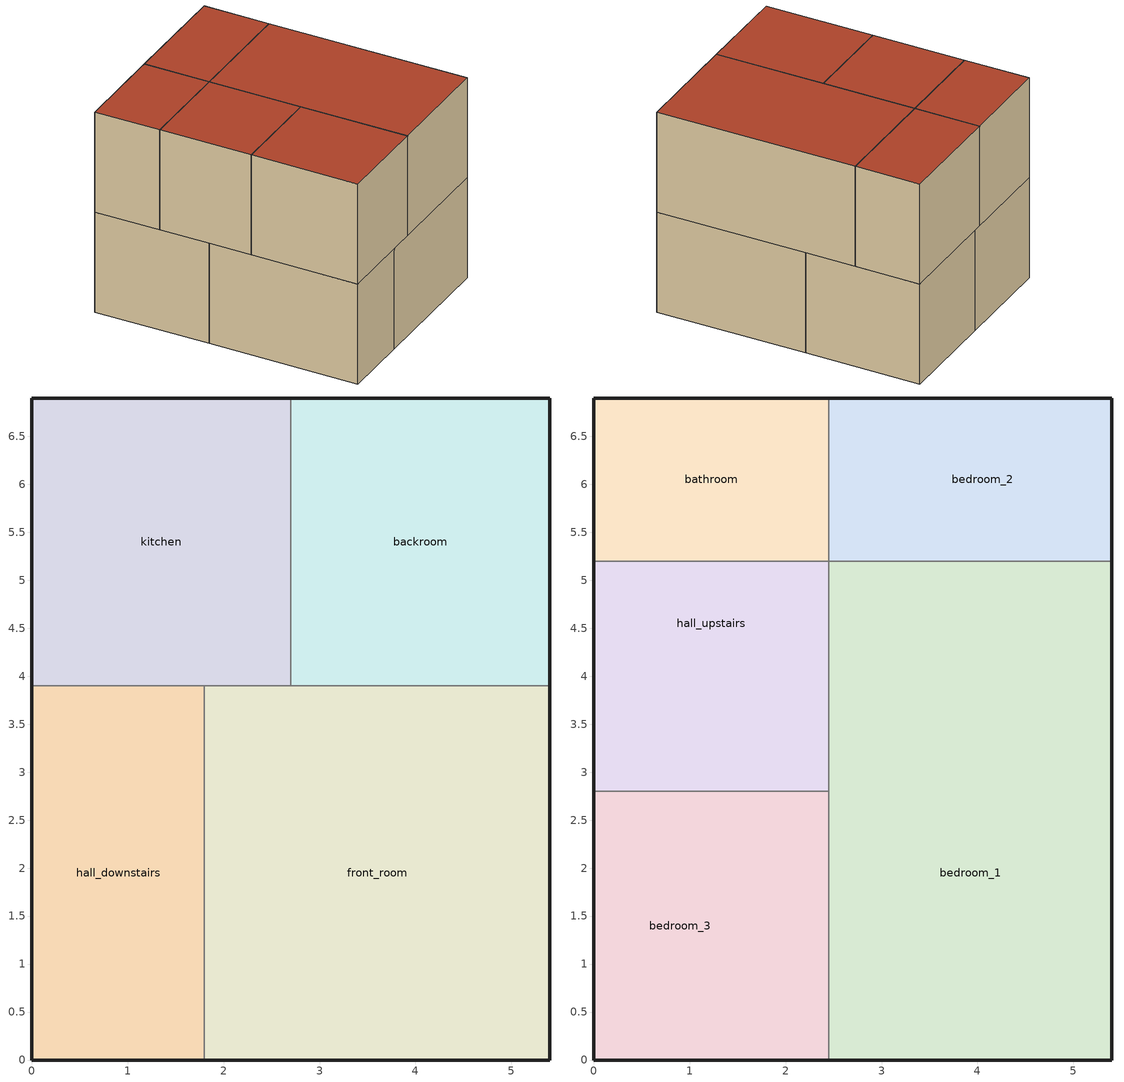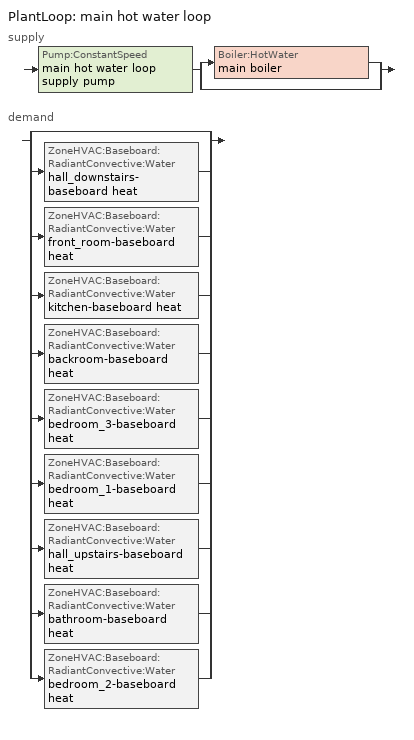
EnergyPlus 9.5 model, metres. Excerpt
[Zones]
backroom
 floor ground (groundfloor-construction): 5.4,6.9 5.4,3.9 2.7,3.9 2.7,6.9 z0
 wall outside (wall-construction): 5.4,3.9 5.4,6.9 2.7,6.9 z0:2.7
 wall to kitchen (internalwall-construction): 2.7,6.9 2.7,3.9 z0:2.7
 wall to front_room (internalwall-construction): 2.7,3.9 5.4,3.9 z0:2.7
front_room
 floor ground (groundfloor-construction): 5.4,3.9 5.4,0 1.8,0 1.8,3.9 z0
 wall outside (wall-construction): 1.8,0 5.4,0 5.4,3.9 z0:2.7
 wall to kitchen (internalwall-construction): 2.7,3.9 1.8,3.9 z0:2.7
 wall to hall_downstairs (internalwall-construction): 1.8,3.9 1.8,0 z0:2.7
hall_downstairs
 floor ground (groundfloor-construction): 1.8,3.9 1.8,0 0,0 0,3.9 z0
 wall outside (wall-construction): 0,3.9 0,0 1.8,0 z0:2.7
 wall to kitchen (internalwall-construction): 1.8,3.9 0,3.9 z0:2.7
kitchen
 floor ground (groundfloor-construction): 2.7,6.9 2.7,3.9 0,3.9 0,6.9 z0
 wall outside (wall-construction): 2.7,6.9 0,6.9 0,3.9 z0:2.7
bathroom
 floor to kitchen (floor-construction): 2.45,6.9 2.45,5.2 0,5.2 0,6.9 z2.7
 wall outside (wall-construction): 2.45,6.9 0,6.9 0,5.2 z2.7:5.4
 wall to bedroom_2 (internalwall-construction): 2.45,5.2 2.45,6.9 z2.7:5.4
 wall to hall_upstairs (internalwall-construction): 0,5.2 2.45,5.2 z2.7:5.4
 roof outside (roof-construction): 2.45,5.2 2.45,6.9 0,6.9 0,5.2 z5.4
bedroom_1
 floor to front_room (floor-construction): 5.4,3.9 5.4,0 2.45,0 2.45,3.9 2.7,3.9 z2.7
 floor to kitchen (floor-construction): 2.7,5.2 2.7,3.9 2.45,3.9 2.45,5.2 z2.7
 floor to backroom (floor-construction): 5.4,5.2 5.4,3.9 2.7,3.9 2.7,5.2 z2.7
 wall outside (wall-construction): 2.45,0 5.4,0 5.4,5.2 z2.7:5.4
 wall to bedroom_2 (internalwall-construction): 5.4,5.2 2.45,5.2 z2.7:5.4
 wall to bedroom_3 (internalwall-construction): 2.45,2.8 2.45,0 z2.7:5.4
 wall to hall_upstairs (internalwall-construction): 2.45,5.2 2.45,2.8 z2.7:5.4
 roof outside (roof-construction): 5.4,0 5.4,5.2 2.45,5.2 2.45,0 z5.4
bedroom_2
 floor to kitchen (floor-construction): 2.7,6.9 2.7,5.2 2.45,5.2 2.45,6.9 z2.7
 floor to backroom (floor-construction): 5.4,6.9 5.4,5.2 2.7,5.2 2.7,6.9 z2.7
 wall outside (wall-construction): 5.4,5.2 5.4,6.9 2.45,6.9 z2.7:5.4
 roof outside (roof-construction): 5.4,5.2 5.4,6.9 2.45,6.9 2.45,5.2 z5.4
bedroom_3
 floor to hall_downstairs (floor-construction): 1.8,2.8 1.8,0 0,0 0,2.8 z2.7
 floor to front_room (floor-construction): 2.45,2.8 2.45,0 1.8,0 1.8,2.8 z2.7
 wall outside (wall-construction): 0,2.8 0,0 2.45,0 z2.7:5.4
 wall to hall_upstairs (internalwall-construction): 2.45,2.8 0,2.8 z2.7:5.4
 roof outside (roof-construction): 2.45,0 2.45,2.8 0,2.8 0,0 z5.4
hall_upstairs
 floor to hall_downstairs (floor-construction): 1.8,3.9 1.8,2.8 0,2.8 0,3.9 z2.7
 floor to kitchen (floor-construction): 2.45,5.2 2.45,3.9 1.8,3.9 0,3.9 0,5.2 z2.7
 floor to front_room (floor-construction): 2.45,3.9 2.45,2.8 1.8,2.8 1.8,3.9 z2.7
 wall outside (wall-construction): 0,5.2 0,2.8 z2.7:5.4
 roof outside (roof-construction): 2.45,2.8 2.45,5.2 0,5.2 0,2.8 z5.4
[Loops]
PlantLoop 'main hot water loop'
 supply: Pump:ConstantSpeed 'main hot water loop supply pump' > split
  | Boiler:HotWater 'main boiler'
  | bypass
 demand: split
  | bypass
  | ZoneHVAC:Baseboard:RadiantConvective:Water 'hall_downstairs-baseboard heat'
  | ZoneHVAC:Baseboard:RadiantConvective:Water 'front_room-baseboard heat'
  | ZoneHVAC:Baseboard:RadiantConvective:Water 'kitchen-baseboard heat'
  | ZoneHVAC:Baseboard:RadiantConvective:Water 'backroom-baseboard heat'
  | ZoneHVAC:Baseboard:RadiantConvective:Water 'bedroom_3-baseboard heat'
  | ZoneHVAC:Baseboard:RadiantConvective:Water 'bedroom_1-baseboard heat'
  | ZoneHVAC:Baseboard:RadiantConvective:Water 'hall_upstairs-baseboard heat'
  | ZoneHVAC:Baseboard:RadiantConvective:Water 'bathroom-baseboard heat'
  | ZoneHVAC:Baseboard:RadiantConvective:Water 'bedroom_2-baseboard heat'
[Building]
Mid terraced solid walls - thermostat experiment: 0, suburbs, 0.04, 0.4, fullexterior, 25, 20
[Site:GroundTemperature:BuildingSurface]
7.2, 7.3, 7.8, 9, 11.8, 13.9, 17.3, 19.2, 17.2, 14.2, 12.4, 7.5
[Site:Location]
cambridgeshire cc: 52.399, 0.251, 0, 23.4
[SizingPeriod:DesignDay]
cambridge.ap ann htg 99.6p condns db: 2, 21, winterdesignday, -8.8, 0, defaultmultipliers, , wetbulb, -10.8, , , , , 101153, 6.71, 0, no, no, no, ashraeclearsky, , , 0, 0, 0, , fullresetatbeginenvironment
[Construction]
floor-construction: painted_plaster_code-floor-0.013, joists_code-floor-0.12, floor_boards_code-floor-0.018, carpet_and_fibrous_pad_code-floor-0.01
furniture-construction: wood_plastic_code-furniture-0.0254
groundfloor-construction: joists_code-groundfloor-0.12, floor_boards_code-groundfloor-0.018, carpet_and_fibrous_pad_code-groundfloor-0.01
internalwall-construction: painted_plaster_code-internalwall-0.0027, brick_code-internalwall-0.22, painted_plaster_code-internalwall-0.0027
roof-construction: f14_slate_or_tile_code-roof-0.0127, joists_with_100mm_insulation_code-roof-0.05, painted_plaster_code-roof-0.019
wall-construction: brickwork_outer_code-wall-0.22, plaster_dense_code-wall-0.013
[Material]
brick_code-internalwall-0.22: mediumrough, 0.22, 0.72, 1920, 835, 0.9, 0.93, 0.93
brickwork_outer_code-wall-0.22: rough, 0.22, 0.76, 1700, 800, 0.9, 0.7, 0.8
f14_slate_or_tile_code-roof-0.0127: veryrough, 0.0127, 1.59, 1920, 1260, 0.9, 0.7, 0.7
floor_boards_code-floor-0.018; floor_boards_code-groundfloor-0.018: mediumsmooth, 0.018, 0.17, 600, 1700, 0.9, 0.7, 0.7
joists_code-floor-0.12; joists_code-groundfloor-0.12: mediumsmooth, 0.12, 1.5, 60, 170, 0.9, 0.7, 0.7
joists_with_100mm_insulation_code-roof-0.05: mediumsmooth, 0.05, 0.043, 71, 170, 0.9, 0.7, 0.7
painted_plaster_code-floor-0.013: mediumsmooth, 0.013, 0.58, 800, 1090, 0.96, 0.92, 0.92
painted_plaster_code-internalwall-0.0027: mediumsmooth, 0.0027, 0.58, 800, 1090, 0.96, 0.92, 0.92
painted_plaster_code-roof-0.019: mediumsmooth, 0.019, 0.58, 800, 1090, 0.96, 0.92, 0.92
plaster_dense_code-wall-0.013: rough, 0.013, 0.1, 1300, 1000, 0.9, 0.5, 0.5
wood_plastic_code-furniture-0.0254: smooth, 0.0254, 0.5, 800, 1400, 0.95, 0.78, 0.78
[Material:NoMass]
carpet_and_fibrous_pad_code-floor-0.01; carpet_and_fibrous_pad_code-groundfloor-0.01: rough, 0.37, 0.95, 0.7, 0.7
[Boiler:HotWater]
main boiler: naturalgas, autosize, 0.85, enteringboiler, boiler efficiency curve, autosize, 0, 1, 1, main boiler inlet, main boiler outlet, 100, notmodulated, 0, 1, General
[DesignSpecification:OutdoorAir]
designspec outdoorair: flow/person, 0.00944, 0, 0, 0
[ElectricEquipment]
backroom-equipment: backroom, equipment-schedule, equipmentlevel, 0, 0, 0, 0, 0, 0, General
bathroom-equipment: bathroom, equipment-schedule, equipmentlevel, 0, 0, 0, 0, 0, 0, General
bedroom_1-equipment: bedroom_1, equipment-schedule, equipmentlevel, 0, 0, 0, 0, 0, 0, General
bedroom_2-equipment: bedroom_2, equipment-schedule, equipmentlevel, 0, 0, 0, 0, 0, 0, General
bedroom_3-equipment: bedroom_3, equipment-schedule, equipmentlevel, 0, 0, 0, 0, 0, 0, General
front_room-equipment: front_room, equipment-schedule, equipmentlevel, 0, 0, 0, 0, 0, 0, General
hall_downstairs-equipment: hall_downstairs, equipment-schedule, equipmentlevel, 0, 0, 0, 0, 0, 0, General
hall_upstairs-equipment: hall_upstairs, equipment-schedule, equipmentlevel, 0, 0, 0, 0, 0, 0, General
kitchen-equipment: kitchen, equipment-schedule, equipmentlevel, 0, 0, 0, 0, 0, 0, General
[ExternalInterface:Schedule]
backroom-thermostat dual sp control-heating-ext; bathroom-thermostat dual sp control-heating-ext; bedroom_1-thermostat dual sp control-heating-ext; bedroom_2-thermostat dual sp control-heating-ext; bedroom_3-thermostat dual sp control-heating-ext; front_room-thermostat dual sp control-heating-ext; hall_downstairs-thermostat dual sp control-heating-ext; hall_upstairs-thermostat dual sp control-heating-ext; kitchen-thermostat dual sp control-heating-ext: , 20
backroom-ventilation-ext; bathroom-ventilation-ext; bedroom_1-ventilation-ext; bedroom_2-ventilation-ext; bedroom_3-ventilation-ext; front_room-ventilation-ext; hall_downstairs-ventilation-ext; hall_upstairs-ventilation-ext; kitchen-ventilation-ext: , 0
[InternalMass]
intmass-furniture-backroom: furniture-construction, backroom, 8.5419
intmass-furniture-bathroom: furniture-construction, bathroom, 4.39222
intmass-furniture-bedroom_1: furniture-construction, bedroom_1, 16.1769
intmass-furniture-bedroom_2: furniture-construction, bedroom_2, 5.2886
intmass-furniture-bedroom_3: furniture-construction, bedroom_3, 7.23425
intmass-furniture-front_room: furniture-construction, front_room, 14.806
intmass-furniture-hall_downstairs: furniture-construction, hall_downstairs, 7.40298
intmass-furniture-hall_upstairs: furniture-construction, hall_upstairs, 6.20079
intmass-furniture-kitchen: furniture-construction, kitchen, 8.5419
intmass-partitions-backroom: internalwall-construction, backroom, 8.1
intmass-partitions-bathroom: internalwall-construction, bathroom, 4.165
intmass-partitions-bedroom_1: internalwall-construction, bedroom_1, 15.34
intmass-partitions-bedroom_2: internalwall-construction, bedroom_2, 5.015
intmass-partitions-bedroom_3: internalwall-construction, bedroom_3, 6.86
intmass-partitions-front_room: internalwall-construction, front_room, 14.04
intmass-partitions-hall_downstairs: internalwall-construction, hall_downstairs, 7.02
intmass-partitions-hall_upstairs: internalwall-construction, hall_upstairs, 5.88
intmass-partitions-kitchen: internalwall-construction, kitchen, 8.1
[Lights]
backroom-lights: backroom, lighting-schedule, watts/area, 0, 0, 0, 0, 0, 0, 1, General, no, 0, 0
bathroom-lights: bathroom, lighting-schedule, watts/area, 0, 0, 0, 0, 0, 0, 1, General, no, 0, 0
bedroom_1-lights: bedroom_1, lighting-schedule, watts/area, 0, 0, 0, 0, 0, 0, 1, General, no, 0, 0
bedroom_2-lights: bedroom_2, lighting-schedule, watts/area, 0, 0, 0, 0, 0, 0, 1, General, no, 0, 0
bedroom_3-lights: bedroom_3, lighting-schedule, watts/area, 0, 0, 0, 0, 0, 0, 1, General, no, 0, 0
front_room-lights: front_room, lighting-schedule, watts/area, 0, 0, 0, 0, 0, 0, 1, General, no, 0, 0
hall_downstairs-lights: hall_downstairs, lighting-schedule, watts/area, 0, 0, 0, 0, 0, 0, 1, General, no, 0, 0
hall_upstairs-lights: hall_upstairs, lighting-schedule, watts/area, 0, 0, 0, 0, 0, 0, 1, General, no, 0, 0
kitchen-lights: kitchen, lighting-schedule, watts/area, 0, 0, 0, 0, 0, 0, 1, General, no, 0, 0
[People]
backroom-people: backroom, occupancy-schedule-backroom, people, 4, 4, 4, 0.3, autocalculate, activity-schedule-backroom, 3.82e-08, no, zoneaveraged, , , clothinginsulationschedule
bathroom-people: bathroom, occupancy-schedule-bathroom, people, 4, 4, 4, 0.3, autocalculate, activity-schedule-bathroom, 3.82e-08, no, zoneaveraged, , , clothinginsulationschedule
bedroom_1-people: bedroom_1, occupancy-schedule-bedroom_1, people, 4, 4, 4, 0.3, autocalculate, activity-schedule-bedroom_1, 3.82e-08, no, zoneaveraged, , , clothinginsulationschedule
bedroom_2-people: bedroom_2, occupancy-schedule-bedroom_2, people, 4, 4, 4, 0.3, autocalculate, activity-schedule-bedroom_2, 3.82e-08, no, zoneaveraged, , , clothinginsulationschedule
bedroom_3-people: bedroom_3, occupancy-schedule-bedroom_3, people, 4, 4, 4, 0.3, autocalculate, activity-schedule-bedroom_3, 3.82e-08, no, zoneaveraged, , , clothinginsulationschedule
front_room-people: front_room, occupancy-schedule-front_room, people, 4, 4, 4, 0.3, autocalculate, activity-schedule-front_room, 3.82e-08, no, zoneaveraged, , , clothinginsulationschedule
hall_downstairs-people: hall_downstairs, occupancy-schedule-hall_downstairs, people, 4, 4, 4, 0.3, autocalculate, activity-schedule-hall_downstairs, 3.82e-08, no, zoneaveraged, , , clothinginsulationschedule
hall_upstairs-people: hall_upstairs, occupancy-schedule-hall_upstairs, people, 4, 4, 4, 0.3, autocalculate, activity-schedule-hall_upstairs, 3.82e-08, no, zoneaveraged, , , clothinginsulationschedule
kitchen-people: kitchen, occupancy-schedule-kitchen, people, 4, 4, 4, 0.3, autocalculate, activity-schedule-kitchen, 3.82e-08, no, zoneaveraged, , , clothinginsulationschedule
[PlantEquipmentList]
main hot water loop all equipment: boiler:hotwater, main boiler
[PlantEquipmentOperation:HeatingLoad]
main hot water loop operation all hours: 0, 1e+15, main hot water loop all equipment
[PlantEquipmentOperationSchemes]
main hot water loop operation: plantequipmentoperation:heatingload, main hot water loop operation all hours, always 1
[PlantLoop]
main hot water loop: water, , main hot water loop operation, main hot water loop supply outlet, 100, 10, autosize, 0, autosize, main hot water loop supply inlet, main hot water loop supply outlet, main hot water loop supply side branches, main hot water loop supply side connectors, main hot water loop demand inlet, main hot water loop demand outlet, main hot water loop demand side branches, main hot water loop demand side connectors, sequentialload, , singlesetpoint, none, none, 2
[Pump:ConstantSpeed]
main hot water loop supply pump: main hot water loop supply inlet, main hot water loop pump outlet, autosize, 0, autosize, 0.9, 0, intermittent, , , , , , , powerperflowperpressure, 348701.1, 1.28205, General
[SetpointManager:Scheduled]
main hot water loop temp manager: temperature, main hot water loop temperature schedule, main hot water loop supply setpoint nodes
[Sizing:Plant]
main hot water loop: heating, 80, 11, noncoincident, 1
[Sizing:Zone]
backroom; bathroom; bedroom_1; bedroom_2; bedroom_3; front_room; hall_downstairs; hall_upstairs; kitchen: supplyairtemperature, 12.5, , supplyairtemperature, 50, , 0.008, 0.008, designspec outdoorair, 1.25, 1.2, designday, 0, , , 0, designday, 0, , , 0, , no, neutralsupplyair, autosize, autosize
[ThermostatSetpoint:DualSetpoint]
backroom-thermostat dual sp control: backroom-thermostat dual sp control-heating-ext, backroom-cooling-setpoints
bathroom-thermostat dual sp control: bathroom-thermostat dual sp control-heating-ext, bathroom-cooling-setpoints
bedroom_1-thermostat dual sp control: bedroom_1-thermostat dual sp control-heating-ext, bedroom_1-cooling-setpoints
bedroom_2-thermostat dual sp control: bedroom_2-thermostat dual sp control-heating-ext, bedroom_2-cooling-setpoints
bedroom_3-thermostat dual sp control: bedroom_3-thermostat dual sp control-heating-ext, bedroom_3-cooling-setpoints
front_room-thermostat dual sp control: front_room-thermostat dual sp control-heating-ext, front_room-cooling-setpoints
hall_downstairs-thermostat dual sp control: hall_downstairs-thermostat dual sp control-heating-ext, hall_downstairs-cooling-setpoints
hall_upstairs-thermostat dual sp control: hall_upstairs-thermostat dual sp control-heating-ext, hall_upstairs-cooling-setpoints
kitchen-thermostat dual sp control: kitchen-thermostat dual sp control-heating-ext, kitchen-cooling-setpoints
[Zone]
backroom; bathroom; bedroom_1; bedroom_2; bedroom_3; front_room; hall_downstairs; hall_upstairs; kitchen: 0, 0, 0, 0, 1, 1, autocalculate, autocalculate, autocalculate, , , yes
[ZoneControl:Thermostat]
backroom-thermostat: backroom, always 4, thermostatsetpoint:dualsetpoint, backroom-thermostat dual sp control, , , , , , , 0
bathroom-thermostat: bathroom, always 4, thermostatsetpoint:dualsetpoint, bathroom-thermostat dual sp control, , , , , , , 0
bedroom_1-thermostat: bedroom_1, always 4, thermostatsetpoint:dualsetpoint, bedroom_1-thermostat dual sp control, , , , , , , 0
bedroom_2-thermostat: bedroom_2, always 4, thermostatsetpoint:dualsetpoint, bedroom_2-thermostat dual sp control, , , , , , , 0
bedroom_3-thermostat: bedroom_3, always 4, thermostatsetpoint:dualsetpoint, bedroom_3-thermostat dual sp control, , , , , , , 0
front_room-thermostat: front_room, always 4, thermostatsetpoint:dualsetpoint, front_room-thermostat dual sp control, , , , , , , 0
hall_downstairs-thermostat: hall_downstairs, always 4, thermostatsetpoint:dualsetpoint, hall_downstairs-thermostat dual sp control, , , , , , , 0
hall_upstairs-thermostat: hall_upstairs, always 4, thermostatsetpoint:dualsetpoint, hall_upstairs-thermostat dual sp control, , , , , , , 0
kitchen-thermostat: kitchen, always 4, thermostatsetpoint:dualsetpoint, kitchen-thermostat dual sp control, , , , , , , 0
[ZoneControl:Thermostat:OperativeTemperature]
backroom-thermostat; bathroom-thermostat; bedroom_1-thermostat; bedroom_2-thermostat; bedroom_3-thermostat; front_room-thermostat; hall_downstairs-thermostat; hall_upstairs-thermostat; kitchen-thermostat: constant, 0.5, , none
[ZoneHVAC:Baseboard:RadiantConvective:Water]
backroom-baseboard heat: baseboard heat design, , backroom-baseboard inlet, backroom-baseboard outlet, 80, 0.063, autosize, autosize, intmass-furniture-backroom, 1
bathroom-baseboard heat: baseboard heat design, , bathroom-baseboard inlet, bathroom-baseboard outlet, 80, 0.063, autosize, autosize, intmass-furniture-bathroom, 1
bedroom_1-baseboard heat: baseboard heat design, , bedroom_1-baseboard inlet, bedroom_1-baseboard outlet, 80, 0.063, autosize, autosize, intmass-furniture-bedroom_1, 1
bedroom_2-baseboard heat: baseboard heat design, , bedroom_2-baseboard inlet, bedroom_2-baseboard outlet, 80, 0.063, autosize, autosize, intmass-furniture-bedroom_2, 1
bedroom_3-baseboard heat: baseboard heat design, , bedroom_3-baseboard inlet, bedroom_3-baseboard outlet, 80, 0.063, autosize, autosize, intmass-furniture-bedroom_3, 1
front_room-baseboard heat: baseboard heat design, , front_room-baseboard inlet, front_room-baseboard outlet, 80, 0.063, autosize, autosize, intmass-furniture-front_room, 1
hall_downstairs-baseboard heat: baseboard heat design, , hall_downstairs-baseboard inlet, hall_downstairs-baseboard outlet, 80, 0.063, autosize, autosize, intmass-furniture-hall_downstairs, 1
hall_upstairs-baseboard heat: baseboard heat design, , hall_upstairs-baseboard inlet, hall_upstairs-baseboard outlet, 80, 0.063, autosize, autosize, intmass-furniture-hall_upstairs, 1
kitchen-baseboard heat: baseboard heat design, , kitchen-baseboard inlet, kitchen-baseboard outlet, 80, 0.063, autosize, autosize, intmass-furniture-kitchen, 1
[ZoneHVAC:Baseboard:RadiantConvective:Water:Design]
baseboard heat design: fractionofautosizedheatingcapacity, , 1.2, 0.0001, 0.3, 0
[Zone equipment]
backroom: backroom-baseboard heat
bathroom: bathroom-baseboard heat
bedroom_1: bedroom_1-baseboard heat
bedroom_2: bedroom_2-baseboard heat
bedroom_3: bedroom_3-baseboard heat
front_room: front_room-baseboard heat
hall_downstairs: hall_downstairs-baseboard heat
hall_upstairs: hall_upstairs-baseboard heat
kitchen: kitchen-baseboard heat
[ZoneInfiltration:DesignFlowRate]
backroom-infiltration: backroom, always-schedule, airchanges/hour, 0.96, 0.96, 0.96, 0.96, 0.606, 0.03636, 0.1177, 0
bathroom-infiltration: bathroom, always-schedule, airchanges/hour, 0.96, 0.96, 0.96, 0.96, 0.606, 0.03636, 0.1177, 0
bedroom_1-infiltration: bedroom_1, always-schedule, airchanges/hour, 0.96, 0.96, 0.96, 0.96, 0.606, 0.03636, 0.1177, 0
bedroom_2-infiltration: bedroom_2, always-schedule, airchanges/hour, 0.96, 0.96, 0.96, 0.96, 0.606, 0.03636, 0.1177, 0
bedroom_3-infiltration: bedroom_3, always-schedule, airchanges/hour, 0.96, 0.96, 0.96, 0.96, 0.606, 0.03636, 0.1177, 0
front_room-infiltration: front_room, always-schedule, airchanges/hour, 0.96, 0.96, 0.96, 0.96, 0.606, 0.03636, 0.1177, 0
hall_downstairs-infiltration: hall_downstairs, always-schedule, airchanges/hour, 0.96, 0.96, 0.96, 0.96, 0.606, 0.03636, 0.1177, 0
hall_upstairs-infiltration: hall_upstairs, always-schedule, airchanges/hour, 0.96, 0.96, 0.96, 0.96, 0.606, 0.03636, 0.1177, 0
kitchen-infiltration: kitchen, always-schedule, airchanges/hour, 0.96, 0.96, 0.96, 0.96, 0.606, 0.03636, 0.1177, 0
[ZoneVentilation:DesignFlowRate]
backroom-ventilation: backroom, backroom-ventilation-ext, airchanges/hour, , , , 2, natural, 0, 1, 1, 0, 0, 0, -100, , 100, , -100, , -100, , 100, , 40
bathroom-ventilation: bathroom, bathroom-ventilation-ext, airchanges/hour, , , , 2, natural, 0, 1, 1, 0, 0, 0, -100, , 100, , -100, , -100, , 100, , 40
bedroom_1-ventilation: bedroom_1, bedroom_1-ventilation-ext, airchanges/hour, , , , 2, natural, 0, 1, 1, 0, 0, 0, -100, , 100, , -100, , -100, , 100, , 40
bedroom_2-ventilation: bedroom_2, bedroom_2-ventilation-ext, airchanges/hour, , , , 2, natural, 0, 1, 1, 0, 0, 0, -100, , 100, , -100, , -100, , 100, , 40
bedroom_3-ventilation: bedroom_3, bedroom_3-ventilation-ext, airchanges/hour, , , , 2, natural, 0, 1, 1, 0, 0, 0, -100, , 100, , -100, , -100, , 100, , 40
front_room-ventilation: front_room, front_room-ventilation-ext, airchanges/hour, , , , 2, natural, 0, 1, 1, 0, 0, 0, -100, , 100, , -100, , -100, , 100, , 40
hall_downstairs-ventilation: hall_downstairs, hall_downstairs-ventilation-ext, airchanges/hour, , , , 2, natural, 0, 1, 1, 0, 0, 0, -100, , 100, , -100, , -100, , 100, , 40
hall_upstairs-ventilation: hall_upstairs, hall_upstairs-ventilation-ext, airchanges/hour, , , , 2, natural, 0, 1, 1, 0, 0, 0, -100, , 100, , -100, , -100, , 100, , 40
kitchen-ventilation: kitchen, kitchen-ventilation-ext, airchanges/hour, , , , 2, natural, 0, 1, 1, 0, 0, 0, -100, , 100, , -100, , -100, , 100, , 40
[Curve:Biquadratic]
boiler efficiency curve: 1.12497, 0.0149639, -0.0259983, 0, -1.40464e-06, -0.00153624, 0.1, 1, 30, 85, , , dimensionless, dimensionless, dimensionless
[Schedule:Compact]
activity-schedule-backroom; activity-schedule-bathroom; activity-schedule-front_room; activity-schedule-hall_downstairs; activity-schedule-hall_upstairs; activity-schedule-kitchen: through: 12/31, for: alldays, until: 24:00, 120
activity-schedule-bedroom_1; activity-schedule-bedroom_2; activity-schedule-bedroom_3: through: 12/31, for: alldays, until: 7:00, 80, until: 22:00, 120, until: 24:00, 80
always 1; always-schedule: through: 12/31, for: alldays, until: 24:00, 1
always 4: limits any number, through: 12/31, for: alldays, until: 24:00, 4
backroom-cooling-setpoints; bathroom-cooling-setpoints; bedroom_1-cooling-setpoints; bedroom_2-cooling-setpoints; bedroom_3-cooling-setpoints; front_room-cooling-setpoints; hall_downstairs-cooling-setpoints; hall_upstairs-cooling-setpoints; kitchen-cooling-setpoints: through: 12/31, for: alldays, until: 24:00, 30
equipment-schedule: through: 1/31, for: alldays, until: 24:00, 0.38, through: 2/28, for: alldays, until: 24:00, 0.2, through: 11/30, for: alldays, until: 24:00, 0.1, through: 12/31, for: alldays, until: 24:00, 0.2
lighting-schedule: through: 4/15, for: alldays, until: 2:00, 0.4, until: 8:00, 0, until:10:00, 0.3, until:14:30, 0, until:22:00, 0.8, until:24:00, 0.5, through: 10/15, for: alldays, until: 2:00, 0.4, until:19:00, 0, until:22:00, 0.8, until:24:00, 0.5, through: 12/31, for: alldays, until: 2:00, 0.4, until: 8:00, 0, until:10:00, 0.3, until:14:30, 0, until:22:00, 0.8, until:24:00, 0.5
main hot water loop temperature schedule: through: 12/31, for: alldays, until: 24:00, 80
[Schedule:File]
occupancy-schedule-backroom: fraction, building_model-external/occupancy_backroom.sch, 1, 0, 8760, comma, no, 10
occupancy-schedule-bathroom: fraction, building_model-external/occupancy_bathroom.sch, 1, 0, 8760, comma, no, 10
occupancy-schedule-bedroom_1: fraction, building_model-external/occupancy_bedroom_1.sch, 1, 0, 8760, comma, no, 10
occupancy-schedule-bedroom_2: fraction, building_model-external/occupancy_bedroom_2.sch, 1, 0, 8760, comma, no, 10
occupancy-schedule-bedroom_3: fraction, building_model-external/occupancy_bedroom_3.sch, 1, 0, 8760, comma, no, 10
occupancy-schedule-front_room: fraction, building_model-external/occupancy_front_room.sch, 1, 0, 8760, comma, no, 10
occupancy-schedule-hall_downstairs: fraction, building_model-external/occupancy_hall_downstairs.sch, 1, 0, 8760, comma, no, 10
occupancy-schedule-hall_upstairs: fraction, building_model-external/occupancy_hall_upstairs.sch, 1, 0, 8760, comma, no, 10
occupancy-schedule-kitchen: fraction, building_model-external/occupancy_kitchen.sch, 1, 0, 8760, comma, no, 10
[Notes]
Copyright (c) 2024, Openergy development team
http://www.openergy.fr
https://github.com/openergy/opyplus
- Linux Line endings
